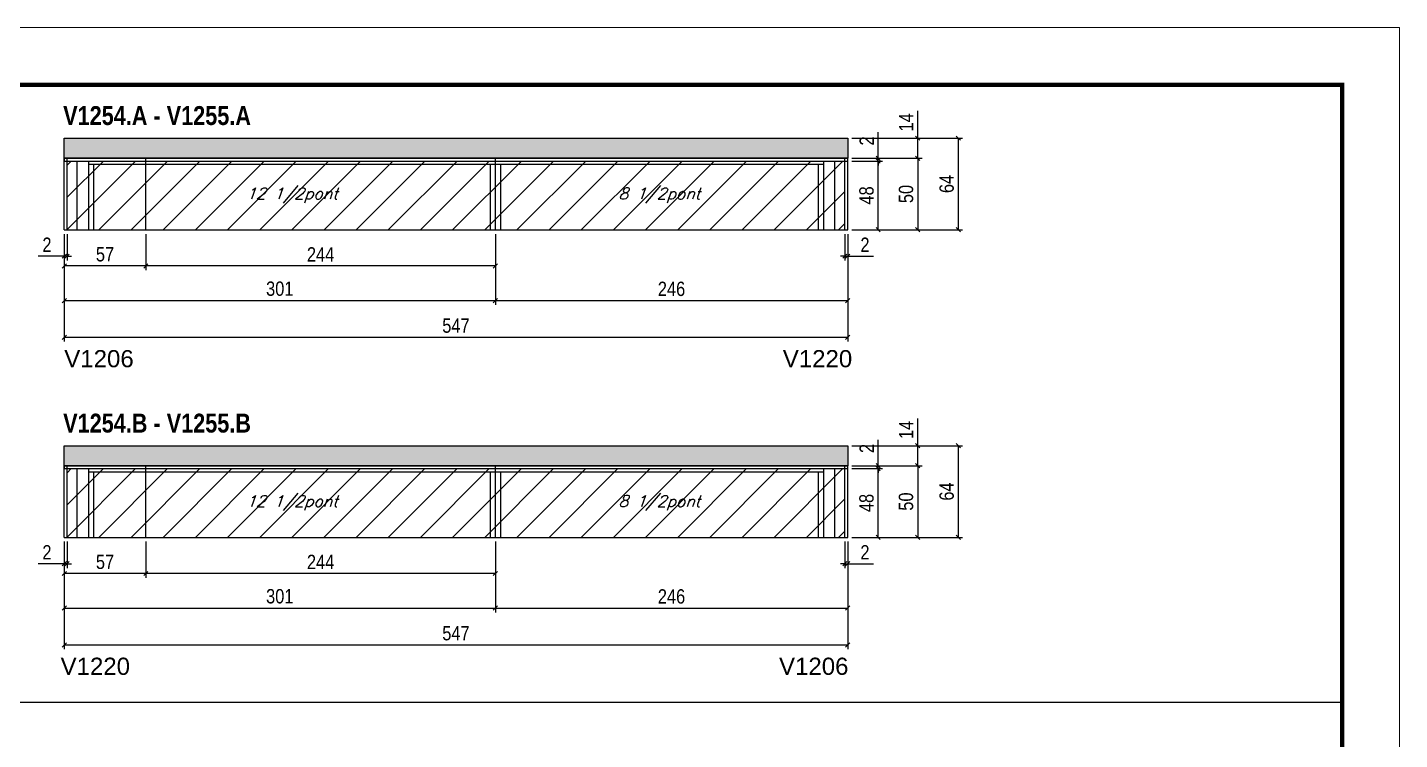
# Model space of a CAD drawing. Extents: x 3309 to 9563, y -2522 to 14608.
# Drawn here: x 8605 to 9563, y 4922 to 5419 of the extents above; entities that cross this region are included whole.
import ezdxf

# ---------------------------------------------------------------- set-up
doc = ezdxf.new("R2010")
doc.units = 0
doc.linetypes.add('DASHED', pattern=[0.75, 0.5, -0.25])
for name, color, linetype in [('5', 5, 'Continuous'), ('COTA', 241, 'Continuous'), ('NOMENCLATURA', 7, 'Continuous'), ('Painéis', 200, 'Continuous'), ('SARR_2.2x7', 40, 'Continuous'), ('SARR_3.5x7', 81, 'Continuous'), ('texto', 7, 'Continuous')]:
    doc.layers.add(name, color=color, linetype=linetype)
for name, color, linetype, lineweight in [('Folhas', 255, 'Continuous', 9), ('Hachura', 251, 'Continuous', 9), ('SARRAFO DE PRESSAO', 251, 'DASHED', 9)]:
    doc.layers.add(name, color=color, linetype=linetype, lineweight=lineweight)
doc.styles.add('COTA TECNICA', font='techl___.ttf', dxfattribs={"height": 10})
doc.styles.add('Romans', font='romans.shx')
doc.styles.get("Standard").update_dxf_attribs({"font": 'arial.ttf'})
doc.styles.add('TECNICA', font='techb___.ttf', dxfattribs={"height": 10})
doc.dimstyles.new('PAINEL', dxfattribs={"dimtxt": 10, "dimasz": 3, "dimexe": 3, "dimexo": 3, "dimgap": 3, "dimtad": 1, "dimdec": 1, "dimzin": 12, "dimdsep": 46, "dimtxsty": 'COTA TECNICA', "dimblk1": 'OBLIQUE', "dimblk2": 'OBLIQUE', "dimsah": 1, "dimcen": 0.9, "dimclrd": 4, "dimclre": 4, "dimclrt": 240, "dimadec": 1, "dimazin": 3, "dimtfac": 1, "dimtdec": 1, "dimtmove": 0, "dimatfit": 3, "dimfxl": 1, "dimtolj": 1, "dimtzin": 12, "dimarcsym": 0})

# ---------------------------------------------------------------- blocks, each defined once
blk = doc.blocks.new('9999999999')
at = {"layer": 'Folhas'}
blk.add_lwpolyline([(98138.98, 34190.21), (99623.98, 34190.21), (99623.98, 35240.21), (98138.98, 35240.21)], close=True, dxfattribs=at)
at = {"layer": 'Folhas', "color": 30, "const_width": 3}
blk.add_lwpolyline([(98213.98, 34230.21), (99583.98, 34230.21), (99583.98, 35200.21), (98213.98, 35200.21)], close=True, dxfattribs=at)
blk = doc.blocks.new('_Oblique')
at = {"color": 0, "linetype": 'ByBlock', "lineweight": -2}
blk.add_line((-0.5, -0.5), (0.5, 0.5), dxfattribs=at)
blk = doc.blocks.new('*D2827')
at = {"layer": 'COTA', "color": 4, "linetype": 'ByBlock', "lineweight": -2, "transparency": 16777216}
for p, q in [((8931.58, 5274.91), (8931.58, 5225.49)), ((9177.58, 5274.91), (9177.58, 5225.49)), ((8931.58, 5228.49), (9177.58, 5228.49))]:
    blk.add_line(p, q, dxfattribs=at)
at = {"layer": 'Defpoints', "color": 0, "linetype": 'ByBlock', "transparency": 16777216}
for p in [(8931.58, 5277.91), (9177.58, 5277.91), (9177.58, 5228.49)]:
    blk.add_point(p, dxfattribs=at)
at = {"layer": 'COTA', "color": 4, "linetype": 'ByBlock', "lineweight": -2, "transparency": 16777216, "xscale": 3, "yscale": 3, "zscale": 3, "rotation": 180}
blk.add_blockref('_Oblique', (8931.58, 5228.49), dxfattribs=at)
at = {"layer": 'COTA', "color": 4, "linetype": 'ByBlock', "lineweight": -2, "transparency": 16777216, "xscale": 3, "yscale": 3, "zscale": 3}
blk.add_blockref('_Oblique', (9177.58, 5228.49), dxfattribs=at)
at = {"layer": 'COTA', "color": 240, "linetype": 'ByBlock', "transparency": 16777216, "insert": (9054.58, 5236.59), "char_height": 10, "attachment_point": 5, "style": 'COTA TECNICA'}
blk.add_mtext('\\A1;246', dxfattribs=at)
blk = doc.blocks.new('*D2828')
at = {"layer": 'COTA', "color": 4, "linetype": 'ByBlock', "lineweight": -2, "transparency": 16777216}
for p, q in [((8630.58, 5274.91), (8630.58, 5199.81)), ((9177.58, 5274.91), (9177.58, 5199.81)), ((8630.58, 5202.81), (9177.58, 5202.81))]:
    blk.add_line(p, q, dxfattribs=at)
at = {"layer": 'Defpoints', "color": 0, "linetype": 'ByBlock', "transparency": 16777216}
for p in [(8630.58, 5277.91), (9177.58, 5277.91), (9177.58, 5202.81)]:
    blk.add_point(p, dxfattribs=at)
at = {"layer": 'COTA', "color": 4, "linetype": 'ByBlock', "lineweight": -2, "transparency": 16777216, "xscale": 3, "yscale": 3, "zscale": 3, "rotation": 180}
blk.add_blockref('_Oblique', (8630.58, 5202.81), dxfattribs=at)
at = {"layer": 'COTA', "color": 4, "linetype": 'ByBlock', "lineweight": -2, "transparency": 16777216, "xscale": 3, "yscale": 3, "zscale": 3}
blk.add_blockref('_Oblique', (9177.58, 5202.81), dxfattribs=at)
at = {"layer": 'COTA', "color": 240, "linetype": 'ByBlock', "transparency": 16777216, "insert": (8904.08, 5210.92), "char_height": 10, "attachment_point": 5, "style": 'COTA TECNICA'}
blk.add_mtext('\\A1;547', dxfattribs=at)
blk = doc.blocks.new('*D2811')
at = {"layer": 'COTA', "color": 4, "lineweight": -2, "transparency": 16777216}
for p, q in [((8687.58, 5274.91), (8687.58, 5249.66)), ((8931.58, 5274.91), (8931.58, 5249.66)), ((8931.58, 5252.66), (8687.58, 5252.66))]:
    blk.add_line(p, q, dxfattribs=at)
at = {"layer": 'Defpoints', "color": 0, "transparency": 16777216}
for p in [(8687.58, 5277.91, 0), (8931.58, 5277.91, 0), (8687.58, 5252.66)]:
    blk.add_point(p, dxfattribs=at)
at = {"layer": 'COTA', "color": 4, "lineweight": -2, "transparency": 16777216, "xscale": 3, "yscale": 3, "zscale": 3, "rotation": 180}
blk.add_blockref('_Oblique', (8687.58, 5252.66), dxfattribs=at)
at = {"layer": 'COTA', "color": 4, "lineweight": -2, "transparency": 16777216, "xscale": 3, "yscale": 3, "zscale": 3}
blk.add_blockref('_Oblique', (8931.58, 5252.66), dxfattribs=at)
at = {"layer": 'COTA', "color": 240, "transparency": 16777216, "insert": (8809.58, 5260.73), "char_height": 10, "attachment_point": 5, "style": 'COTA TECNICA'}
blk.add_mtext('\\A1;244', dxfattribs=at)
blk = doc.blocks.new('*D2829')
at = {"layer": 'COTA', "color": 4, "lineweight": -2, "transparency": 16777216}
for p, q in [((8630.58, 5274.91), (8630.58, 5249.66)), ((8687.58, 5274.91), (8687.58, 5249.66)), ((8687.58, 5252.66), (8630.58, 5252.66))]:
    blk.add_line(p, q, dxfattribs=at)
at = {"layer": 'Defpoints', "color": 0, "transparency": 16777216}
for p in [(8630.58, 5277.91, 0), (8687.58, 5277.91, 0), (8630.58, 5252.66)]:
    blk.add_point(p, dxfattribs=at)
at = {"layer": 'COTA', "color": 4, "lineweight": -2, "transparency": 16777216, "xscale": 3, "yscale": 3, "zscale": 3, "rotation": 180}
blk.add_blockref('_Oblique', (8630.58, 5252.66), dxfattribs=at)
at = {"layer": 'COTA', "color": 4, "lineweight": -2, "transparency": 16777216, "xscale": 3, "yscale": 3, "zscale": 3}
blk.add_blockref('_Oblique', (8687.58, 5252.66), dxfattribs=at)
at = {"layer": 'COTA', "color": 240, "transparency": 16777216, "insert": (8659.08, 5260.77), "char_height": 10, "attachment_point": 5, "style": 'COTA TECNICA'}
blk.add_mtext('\\A1;57', dxfattribs=at)
blk = doc.blocks.new('*D2830')
at = {"layer": 'COTA', "color": 4, "lineweight": -2, "transparency": 16777216}
for p, q in [((8630.58, 5274.91), (8630.58, 5225.49)), ((8931.58, 5274.91), (8931.58, 5225.49)), ((8630.58, 5228.49), (8931.58, 5228.49))]:
    blk.add_line(p, q, dxfattribs=at)
at = {"layer": 'Defpoints', "color": 0, "transparency": 16777216}
for p in [(8630.58, 5277.91), (8931.58, 5277.91), (8931.58, 5228.49)]:
    blk.add_point(p, dxfattribs=at)
at = {"layer": 'COTA', "color": 4, "lineweight": -2, "transparency": 16777216, "xscale": 3, "yscale": 3, "zscale": 3, "rotation": 180}
blk.add_blockref('_Oblique', (8630.58, 5228.49), dxfattribs=at)
at = {"layer": 'COTA', "color": 4, "lineweight": -2, "transparency": 16777216, "xscale": 3, "yscale": 3, "zscale": 3}
blk.add_blockref('_Oblique', (8931.58, 5228.49), dxfattribs=at)
at = {"layer": 'COTA', "color": 240, "transparency": 16777216, "insert": (8781.08, 5236.71), "char_height": 10, "attachment_point": 5, "style": 'COTA TECNICA'}
blk.add_mtext('\\A1;301', dxfattribs=at)
blk = doc.blocks.new('*D2812')
at = {"layer": 'COTA', "color": 4, "lineweight": -2, "transparency": 16777216}
for p, q in [((9180.58, 5327.91), (9229.46, 5327.91)), ((9226.46, 5327.91), (9226.46, 5277.91)), ((9180.58, 5277.91), (9229.46, 5277.91))]:
    blk.add_line(p, q, dxfattribs=at)
at = {"layer": 'Defpoints', "color": 0, "transparency": 16777216}
for p in [(9177.58, 5327.91, 0), (9177.58, 5277.91, 0), (9226.46, 5277.91)]:
    blk.add_point(p, dxfattribs=at)
at = {"layer": 'COTA', "color": 4, "lineweight": -2, "transparency": 16777216, "xscale": 3, "yscale": 3, "zscale": 3}
for p, rotation in [((9226.46, 5327.91), 90), ((9226.46, 5277.91), 270)]:
    blk.add_blockref('_Oblique', p, dxfattribs=dict(at, rotation=rotation))
at = {"layer": 'COTA', "color": 240, "transparency": 16777216, "insert": (9218.35, 5302.91), "char_height": 10, "attachment_point": 5, "rotation": 90, "style": 'COTA TECNICA'}
blk.add_mtext('\\A1;50', dxfattribs=at)
blk = doc.blocks.new('*D2813')
at = {"layer": 'COTA', "color": 4, "lineweight": -2, "transparency": 16777216}
for p, q in [((9226.46, 5341.91), (9226.46, 5361.03)), ((9180.58, 5341.91), (9229.46, 5341.91)), ((9226.46, 5327.91), (9226.46, 5341.91)), ((9180.58, 5327.91), (9229.46, 5327.91))]:
    blk.add_line(p, q, dxfattribs=at)
at = {"layer": 'Defpoints', "color": 0, "transparency": 16777216}
for p in [(9177.58, 5341.91, 0), (9226.46, 5341.91), (9177.58, 5327.91, 0)]:
    blk.add_point(p, dxfattribs=at)
at = {"layer": 'COTA', "color": 4, "lineweight": -2, "transparency": 16777216, "xscale": 3, "yscale": 3, "zscale": 3}
for p, rotation in [((9226.46, 5341.91), 90), ((9226.46, 5327.91), 270)]:
    blk.add_blockref('_Oblique', p, dxfattribs=dict(at, rotation=rotation))
at = {"layer": 'COTA', "color": 240, "transparency": 16777216, "insert": (9218.39, 5352.97), "char_height": 10, "attachment_point": 5, "rotation": 90, "style": 'COTA TECNICA'}
blk.add_mtext('\\A1;14', dxfattribs=at)
blk = doc.blocks.new('*D2814')
at = {"layer": 'COTA', "color": 4, "lineweight": -2, "transparency": 16777216}
for p, q in [((9180.58, 5341.91), (9257.82, 5341.91)), ((9254.82, 5341.91), (9254.82, 5277.91)), ((9180.58, 5277.91), (9257.82, 5277.91))]:
    blk.add_line(p, q, dxfattribs=at)
at = {"layer": 'Defpoints', "color": 0, "transparency": 16777216}
for p in [(9177.58, 5341.91, 0), (9177.58, 5277.91, 0), (9254.82, 5277.91)]:
    blk.add_point(p, dxfattribs=at)
at = {"layer": 'COTA', "color": 4, "lineweight": -2, "transparency": 16777216, "xscale": 3, "yscale": 3, "zscale": 3}
for p, rotation in [((9254.82, 5341.91), 90), ((9254.82, 5277.91), 270)]:
    blk.add_blockref('_Oblique', p, dxfattribs=dict(at, rotation=rotation))
at = {"layer": 'COTA', "color": 240, "transparency": 16777216, "insert": (9246.72, 5309.91), "char_height": 10, "attachment_point": 5, "rotation": 90, "style": 'COTA TECNICA'}
blk.add_mtext('\\A1;64', dxfattribs=at)
blk = doc.blocks.new('*D2831')
at = {"layer": 'COTA', "color": 4, "lineweight": -2, "transparency": 16777216}
for p, q in [((9175.58, 5274.91), (9175.58, 5256.48)), ((9177.58, 5274.91), (9177.58, 5256.48)), ((9175.58, 5259.48), (9172.58, 5259.48)), ((9175.58, 5259.48), (9177.58, 5259.48)), ((9177.58, 5259.48), (9195.69, 5259.48))]:
    blk.add_line(p, q, dxfattribs=at)
at = {"layer": 'Defpoints', "color": 0, "transparency": 16777216}
for p in [(9175.58, 5277.91), (9177.58, 5277.91), (9177.58, 5259.48)]:
    blk.add_point(p, dxfattribs=at)
at = {"layer": 'COTA', "color": 4, "lineweight": -2, "transparency": 16777216, "xscale": 3, "yscale": 3, "zscale": 3}
blk.add_blockref('_Oblique', (9175.58, 5259.48), dxfattribs=at)
at = {"layer": 'COTA', "color": 4, "lineweight": -2, "transparency": 16777216, "xscale": 3, "yscale": 3, "zscale": 3, "rotation": 180}
blk.add_blockref('_Oblique', (9177.58, 5259.48), dxfattribs=at)
at = {"layer": 'COTA', "color": 240, "transparency": 16777216, "insert": (9189.64, 5267.48), "char_height": 10, "attachment_point": 5, "style": 'COTA TECNICA'}
blk.add_mtext('\\A1;2', dxfattribs=at)
blk = doc.blocks.new('*D2832')
at = {"layer": 'COTA', "color": 4, "lineweight": -2, "transparency": 16777216}
for p, q in [((9180.58, 5325.91), (9201.85, 5325.91)), ((9198.85, 5277.91), (9198.85, 5325.91)), ((9180.58, 5277.91), (9201.85, 5277.91))]:
    blk.add_line(p, q, dxfattribs=at)
at = {"layer": 'Defpoints', "color": 0, "transparency": 16777216}
for p in [(9177.58, 5325.91), (9198.85, 5325.91), (9177.58, 5277.91)]:
    blk.add_point(p, dxfattribs=at)
at = {"layer": 'COTA', "color": 4, "lineweight": -2, "transparency": 16777216, "xscale": 3, "yscale": 3, "zscale": 3}
for p, rotation in [((9198.85, 5325.91), 90), ((9198.85, 5277.91), 270)]:
    blk.add_blockref('_Oblique', p, dxfattribs=dict(at, rotation=rotation))
at = {"layer": 'COTA', "color": 240, "transparency": 16777216, "insert": (9190.75, 5301.91), "char_height": 10, "attachment_point": 5, "rotation": 90, "style": 'COTA TECNICA'}
blk.add_mtext('\\A1;48', dxfattribs=at)
blk = doc.blocks.new('*D2833')
at = {"layer": 'COTA', "color": 4, "lineweight": -2, "transparency": 16777216}
for p, q in [((9198.85, 5327.91), (9198.85, 5346.02)), ((9180.58, 5327.91), (9201.85, 5327.91)), ((9198.85, 5325.91), (9198.85, 5327.91)), ((9180.58, 5325.91), (9201.85, 5325.91)), ((9198.85, 5325.91), (9198.85, 5322.91))]:
    blk.add_line(p, q, dxfattribs=at)
at = {"layer": 'Defpoints', "color": 0, "transparency": 16777216}
for p in [(9177.58, 5327.91), (9198.85, 5327.91), (9177.58, 5325.91)]:
    blk.add_point(p, dxfattribs=at)
at = {"layer": 'COTA', "color": 4, "lineweight": -2, "transparency": 16777216, "xscale": 3, "yscale": 3, "zscale": 3}
for p, rotation in [((9198.85, 5327.91), 270), ((9198.85, 5325.91), 90)]:
    blk.add_blockref('_Oblique', p, dxfattribs=dict(at, rotation=rotation))
at = {"layer": 'COTA', "color": 240, "transparency": 16777216, "insert": (9190.85, 5339.97), "char_height": 10, "attachment_point": 5, "rotation": 90, "style": 'COTA TECNICA'}
blk.add_mtext('\\A1;2', dxfattribs=at)
blk = doc.blocks.new('*D2815')
at = {"layer": 'COTA', "color": 4, "lineweight": -2, "transparency": 16777216}
for p, q in [((8630.58, 5274.91), (8630.58, 5256.48)), ((8632.58, 5274.91), (8632.58, 5256.48)), ((8630.58, 5259.48), (8612.47, 5259.48)), ((8632.58, 5259.48), (8630.58, 5259.48)), ((8632.58, 5259.48), (8635.58, 5259.48))]:
    blk.add_line(p, q, dxfattribs=at)
at = {"layer": 'Defpoints', "color": 0, "transparency": 16777216}
for p in [(8630.58, 5277.91), (8632.58, 5277.91), (8630.58, 5259.48)]:
    blk.add_point(p, dxfattribs=at)
at = {"layer": 'COTA', "color": 4, "lineweight": -2, "transparency": 16777216, "xscale": 3, "yscale": 3, "zscale": 3}
blk.add_blockref('_Oblique', (8630.58, 5259.48), dxfattribs=at)
at = {"layer": 'COTA', "color": 4, "lineweight": -2, "transparency": 16777216, "xscale": 3, "yscale": 3, "zscale": 3, "rotation": 180}
blk.add_blockref('_Oblique', (8632.58, 5259.48), dxfattribs=at)
at = {"layer": 'COTA', "color": 240, "transparency": 16777216, "insert": (8618.53, 5267.48), "char_height": 10, "attachment_point": 5, "style": 'COTA TECNICA'}
blk.add_mtext('\\A1;2', dxfattribs=at)
blk = doc.blocks.new('*D2816')
at = {"layer": 'COTA', "color": 4, "linetype": 'ByBlock', "lineweight": -2, "transparency": 16777216}
for p, q in [((8931.58, 5060.07), (8931.58, 5010.65)), ((9177.58, 5060.07), (9177.58, 5010.65)), ((8931.58, 5013.65), (9177.58, 5013.65))]:
    blk.add_line(p, q, dxfattribs=at)
at = {"layer": 'Defpoints', "color": 0, "linetype": 'ByBlock', "transparency": 16777216}
for p in [(8931.58, 5063.07), (9177.58, 5063.07), (9177.58, 5013.65)]:
    blk.add_point(p, dxfattribs=at)
at = {"layer": 'COTA', "color": 4, "linetype": 'ByBlock', "lineweight": -2, "transparency": 16777216, "xscale": 3, "yscale": 3, "zscale": 3, "rotation": 180}
blk.add_blockref('_Oblique', (8931.58, 5013.65), dxfattribs=at)
at = {"layer": 'COTA', "color": 4, "linetype": 'ByBlock', "lineweight": -2, "transparency": 16777216, "xscale": 3, "yscale": 3, "zscale": 3}
blk.add_blockref('_Oblique', (9177.58, 5013.65), dxfattribs=at)
at = {"layer": 'COTA', "color": 240, "linetype": 'ByBlock', "transparency": 16777216, "insert": (9054.58, 5021.75), "char_height": 10, "attachment_point": 5, "style": 'COTA TECNICA'}
blk.add_mtext('\\A1;246', dxfattribs=at)
blk = doc.blocks.new('*D2834')
at = {"layer": 'COTA', "color": 4, "linetype": 'ByBlock', "lineweight": -2, "transparency": 16777216}
for p, q in [((8630.58, 5060.07), (8630.58, 4984.97)), ((9177.58, 5060.07), (9177.58, 4984.97)), ((8630.58, 4987.97), (9177.58, 4987.97))]:
    blk.add_line(p, q, dxfattribs=at)
at = {"layer": 'Defpoints', "color": 0, "linetype": 'ByBlock', "transparency": 16777216}
for p in [(8630.58, 5063.07), (9177.58, 5063.07), (9177.58, 4987.97)]:
    blk.add_point(p, dxfattribs=at)
at = {"layer": 'COTA', "color": 4, "linetype": 'ByBlock', "lineweight": -2, "transparency": 16777216, "xscale": 3, "yscale": 3, "zscale": 3, "rotation": 180}
blk.add_blockref('_Oblique', (8630.58, 4987.97), dxfattribs=at)
at = {"layer": 'COTA', "color": 4, "linetype": 'ByBlock', "lineweight": -2, "transparency": 16777216, "xscale": 3, "yscale": 3, "zscale": 3}
blk.add_blockref('_Oblique', (9177.58, 4987.97), dxfattribs=at)
at = {"layer": 'COTA', "color": 240, "linetype": 'ByBlock', "transparency": 16777216, "insert": (8904.08, 4996.08), "char_height": 10, "attachment_point": 5, "style": 'COTA TECNICA'}
blk.add_mtext('\\A1;547', dxfattribs=at)
blk = doc.blocks.new('*D2817')
at = {"layer": 'COTA', "color": 4, "lineweight": -2, "transparency": 16777216}
for p, q in [((8687.58, 5060.07), (8687.58, 5034.82)), ((8931.58, 5060.07), (8931.58, 5034.82)), ((8931.58, 5037.82), (8687.58, 5037.82))]:
    blk.add_line(p, q, dxfattribs=at)
at = {"layer": 'Defpoints', "color": 0, "transparency": 16777216}
for p in [(8687.58, 5063.07, 0), (8931.58, 5063.07, 0), (8687.58, 5037.82)]:
    blk.add_point(p, dxfattribs=at)
at = {"layer": 'COTA', "color": 4, "lineweight": -2, "transparency": 16777216, "xscale": 3, "yscale": 3, "zscale": 3, "rotation": 180}
blk.add_blockref('_Oblique', (8687.58, 5037.82), dxfattribs=at)
at = {"layer": 'COTA', "color": 4, "lineweight": -2, "transparency": 16777216, "xscale": 3, "yscale": 3, "zscale": 3}
blk.add_blockref('_Oblique', (8931.58, 5037.82), dxfattribs=at)
at = {"layer": 'COTA', "color": 240, "transparency": 16777216, "insert": (8809.58, 5045.89), "char_height": 10, "attachment_point": 5, "style": 'COTA TECNICA'}
blk.add_mtext('\\A1;244', dxfattribs=at)
blk = doc.blocks.new('*D2835')
at = {"layer": 'COTA', "color": 4, "lineweight": -2, "transparency": 16777216}
for p, q in [((8630.58, 5060.07), (8630.58, 5034.82)), ((8687.58, 5060.07), (8687.58, 5034.82)), ((8687.58, 5037.82), (8630.58, 5037.82))]:
    blk.add_line(p, q, dxfattribs=at)
at = {"layer": 'Defpoints', "color": 0, "transparency": 16777216}
for p in [(8630.58, 5063.07, 0), (8687.58, 5063.07, 0), (8630.58, 5037.82)]:
    blk.add_point(p, dxfattribs=at)
at = {"layer": 'COTA', "color": 4, "lineweight": -2, "transparency": 16777216, "xscale": 3, "yscale": 3, "zscale": 3, "rotation": 180}
blk.add_blockref('_Oblique', (8630.58, 5037.82), dxfattribs=at)
at = {"layer": 'COTA', "color": 4, "lineweight": -2, "transparency": 16777216, "xscale": 3, "yscale": 3, "zscale": 3}
blk.add_blockref('_Oblique', (8687.58, 5037.82), dxfattribs=at)
at = {"layer": 'COTA', "color": 240, "transparency": 16777216, "insert": (8659.08, 5045.93), "char_height": 10, "attachment_point": 5, "style": 'COTA TECNICA'}
blk.add_mtext('\\A1;57', dxfattribs=at)
blk = doc.blocks.new('*D2836')
at = {"layer": 'COTA', "color": 4, "lineweight": -2, "transparency": 16777216}
for p, q in [((8630.58, 5060.07), (8630.58, 5010.65)), ((8931.58, 5060.07), (8931.58, 5010.65)), ((8630.58, 5013.65), (8931.58, 5013.65))]:
    blk.add_line(p, q, dxfattribs=at)
at = {"layer": 'Defpoints', "color": 0, "transparency": 16777216}
for p in [(8630.58, 5063.07), (8931.58, 5063.07), (8931.58, 5013.65)]:
    blk.add_point(p, dxfattribs=at)
at = {"layer": 'COTA', "color": 4, "lineweight": -2, "transparency": 16777216, "xscale": 3, "yscale": 3, "zscale": 3, "rotation": 180}
blk.add_blockref('_Oblique', (8630.58, 5013.65), dxfattribs=at)
at = {"layer": 'COTA', "color": 4, "lineweight": -2, "transparency": 16777216, "xscale": 3, "yscale": 3, "zscale": 3}
blk.add_blockref('_Oblique', (8931.58, 5013.65), dxfattribs=at)
at = {"layer": 'COTA', "color": 240, "transparency": 16777216, "insert": (8781.08, 5021.87), "char_height": 10, "attachment_point": 5, "style": 'COTA TECNICA'}
blk.add_mtext('\\A1;301', dxfattribs=at)
blk = doc.blocks.new('*D2818')
at = {"layer": 'COTA', "color": 4, "lineweight": -2, "transparency": 16777216}
for p, q in [((9180.58, 5113.07), (9229.46, 5113.07)), ((9226.46, 5113.07), (9226.46, 5063.07)), ((9180.58, 5063.07), (9229.46, 5063.07))]:
    blk.add_line(p, q, dxfattribs=at)
at = {"layer": 'Defpoints', "color": 0, "transparency": 16777216}
for p in [(9177.58, 5113.07, 0), (9177.58, 5063.07, 0), (9226.46, 5063.07)]:
    blk.add_point(p, dxfattribs=at)
at = {"layer": 'COTA', "color": 4, "lineweight": -2, "transparency": 16777216, "xscale": 3, "yscale": 3, "zscale": 3}
for p, rotation in [((9226.46, 5113.07), 90), ((9226.46, 5063.07), 270)]:
    blk.add_blockref('_Oblique', p, dxfattribs=dict(at, rotation=rotation))
at = {"layer": 'COTA', "color": 240, "transparency": 16777216, "insert": (9218.35, 5088.07), "char_height": 10, "attachment_point": 5, "rotation": 90, "style": 'COTA TECNICA'}
blk.add_mtext('\\A1;50', dxfattribs=at)
blk = doc.blocks.new('*D2819')
at = {"layer": 'COTA', "color": 4, "lineweight": -2, "transparency": 16777216}
for p, q in [((9226.46, 5127.07), (9226.46, 5146.19)), ((9180.58, 5127.07), (9229.46, 5127.07)), ((9226.46, 5113.07), (9226.46, 5127.07)), ((9180.58, 5113.07), (9229.46, 5113.07))]:
    blk.add_line(p, q, dxfattribs=at)
at = {"layer": 'Defpoints', "color": 0, "transparency": 16777216}
for p in [(9177.58, 5127.07, 0), (9226.46, 5127.07), (9177.58, 5113.07, 0)]:
    blk.add_point(p, dxfattribs=at)
at = {"layer": 'COTA', "color": 4, "lineweight": -2, "transparency": 16777216, "xscale": 3, "yscale": 3, "zscale": 3}
for p, rotation in [((9226.46, 5127.07), 90), ((9226.46, 5113.07), 270)]:
    blk.add_blockref('_Oblique', p, dxfattribs=dict(at, rotation=rotation))
at = {"layer": 'COTA', "color": 240, "transparency": 16777216, "insert": (9218.39, 5138.13), "char_height": 10, "attachment_point": 5, "rotation": 90, "style": 'COTA TECNICA'}
blk.add_mtext('\\A1;14', dxfattribs=at)
blk = doc.blocks.new('*D2820')
at = {"layer": 'COTA', "color": 4, "lineweight": -2, "transparency": 16777216}
for p, q in [((9180.58, 5127.07), (9257.82, 5127.07)), ((9254.82, 5127.07), (9254.82, 5063.07)), ((9180.58, 5063.07), (9257.82, 5063.07))]:
    blk.add_line(p, q, dxfattribs=at)
at = {"layer": 'Defpoints', "color": 0, "transparency": 16777216}
for p in [(9177.58, 5127.07, 0), (9177.58, 5063.07, 0), (9254.82, 5063.07)]:
    blk.add_point(p, dxfattribs=at)
at = {"layer": 'COTA', "color": 4, "lineweight": -2, "transparency": 16777216, "xscale": 3, "yscale": 3, "zscale": 3}
for p, rotation in [((9254.82, 5127.07), 90), ((9254.82, 5063.07), 270)]:
    blk.add_blockref('_Oblique', p, dxfattribs=dict(at, rotation=rotation))
at = {"layer": 'COTA', "color": 240, "transparency": 16777216, "insert": (9246.72, 5095.07), "char_height": 10, "attachment_point": 5, "rotation": 90, "style": 'COTA TECNICA'}
blk.add_mtext('\\A1;64', dxfattribs=at)
blk = doc.blocks.new('*D2837')
at = {"layer": 'COTA', "color": 4, "lineweight": -2, "transparency": 16777216}
for p, q in [((9175.58, 5060.07), (9175.58, 5041.64)), ((9177.58, 5060.07), (9177.58, 5041.64)), ((9175.58, 5044.64), (9172.58, 5044.64)), ((9175.58, 5044.64), (9177.58, 5044.64)), ((9177.58, 5044.64), (9195.69, 5044.64))]:
    blk.add_line(p, q, dxfattribs=at)
at = {"layer": 'Defpoints', "color": 0, "transparency": 16777216}
for p in [(9175.58, 5063.07), (9177.58, 5063.07), (9177.58, 5044.64)]:
    blk.add_point(p, dxfattribs=at)
at = {"layer": 'COTA', "color": 4, "lineweight": -2, "transparency": 16777216, "xscale": 3, "yscale": 3, "zscale": 3}
blk.add_blockref('_Oblique', (9175.58, 5044.64), dxfattribs=at)
at = {"layer": 'COTA', "color": 4, "lineweight": -2, "transparency": 16777216, "xscale": 3, "yscale": 3, "zscale": 3, "rotation": 180}
blk.add_blockref('_Oblique', (9177.58, 5044.64), dxfattribs=at)
at = {"layer": 'COTA', "color": 240, "transparency": 16777216, "insert": (9189.64, 5052.64), "char_height": 10, "attachment_point": 5, "style": 'COTA TECNICA'}
blk.add_mtext('\\A1;2', dxfattribs=at)
blk = doc.blocks.new('*D2838')
at = {"layer": 'COTA', "color": 4, "lineweight": -2, "transparency": 16777216}
for p, q in [((9180.58, 5111.07), (9201.85, 5111.07)), ((9198.85, 5063.07), (9198.85, 5111.07)), ((9180.58, 5063.07), (9201.85, 5063.07))]:
    blk.add_line(p, q, dxfattribs=at)
at = {"layer": 'Defpoints', "color": 0, "transparency": 16777216}
for p in [(9177.58, 5111.07), (9198.85, 5111.07), (9177.58, 5063.07)]:
    blk.add_point(p, dxfattribs=at)
at = {"layer": 'COTA', "color": 4, "lineweight": -2, "transparency": 16777216, "xscale": 3, "yscale": 3, "zscale": 3}
for p, rotation in [((9198.85, 5111.07), 90), ((9198.85, 5063.07), 270)]:
    blk.add_blockref('_Oblique', p, dxfattribs=dict(at, rotation=rotation))
at = {"layer": 'COTA', "color": 240, "transparency": 16777216, "insert": (9190.75, 5087.07), "char_height": 10, "attachment_point": 5, "rotation": 90, "style": 'COTA TECNICA'}
blk.add_mtext('\\A1;48', dxfattribs=at)
blk = doc.blocks.new('*D2839')
at = {"layer": 'COTA', "color": 4, "lineweight": -2, "transparency": 16777216}
for p, q in [((9198.85, 5113.07), (9198.85, 5131.18)), ((9180.58, 5113.07), (9201.85, 5113.07)), ((9180.58, 5111.07), (9201.85, 5111.07)), ((9198.85, 5111.07), (9198.85, 5113.07)), ((9198.85, 5111.07), (9198.85, 5108.07))]:
    blk.add_line(p, q, dxfattribs=at)
at = {"layer": 'Defpoints', "color": 0, "transparency": 16777216}
for p in [(9177.58, 5113.07), (9177.58, 5111.07), (9198.85, 5113.07)]:
    blk.add_point(p, dxfattribs=at)
at = {"layer": 'COTA', "color": 4, "lineweight": -2, "transparency": 16777216, "xscale": 3, "yscale": 3, "zscale": 3}
for p, rotation in [((9198.85, 5113.07), 270), ((9198.85, 5111.07), 90)]:
    blk.add_blockref('_Oblique', p, dxfattribs=dict(at, rotation=rotation))
at = {"layer": 'COTA', "color": 240, "transparency": 16777216, "insert": (9190.85, 5125.13), "char_height": 10, "attachment_point": 5, "rotation": 90, "style": 'COTA TECNICA'}
blk.add_mtext('\\A1;2', dxfattribs=at)
blk = doc.blocks.new('*D2821')
at = {"layer": 'COTA', "color": 4, "lineweight": -2, "transparency": 16777216}
for p, q in [((8630.58, 5060.07), (8630.58, 5041.64)), ((8632.58, 5060.07), (8632.58, 5041.64)), ((8630.58, 5044.64), (8612.47, 5044.64)), ((8632.58, 5044.64), (8630.58, 5044.64)), ((8632.58, 5044.64), (8635.58, 5044.64))]:
    blk.add_line(p, q, dxfattribs=at)
at = {"layer": 'Defpoints', "color": 0, "transparency": 16777216}
for p in [(8630.58, 5063.07), (8632.58, 5063.07), (8630.58, 5044.64)]:
    blk.add_point(p, dxfattribs=at)
at = {"layer": 'COTA', "color": 4, "lineweight": -2, "transparency": 16777216, "xscale": 3, "yscale": 3, "zscale": 3}
blk.add_blockref('_Oblique', (8630.58, 5044.64), dxfattribs=at)
at = {"layer": 'COTA', "color": 4, "lineweight": -2, "transparency": 16777216, "xscale": 3, "yscale": 3, "zscale": 3, "rotation": 180}
blk.add_blockref('_Oblique', (8632.58, 5044.64), dxfattribs=at)
at = {"layer": 'COTA', "color": 240, "transparency": 16777216, "insert": (8618.53, 5052.64), "char_height": 10, "attachment_point": 5, "style": 'COTA TECNICA'}
blk.add_mtext('\\A1;2', dxfattribs=at)

msp = doc.modelspace()

# ---------------------------------------------------------------- hatches: boundary and pattern name
at = {"layer": 'COTA'}
h = msp.add_hatch(dxfattribs=at)
h.set_pattern_fill('AR-CONC', color=256, scale=0.03)
h.set_pattern_definition([(50, (4923.252, 180.715), (5.46554, -0.4781726), [0.5715, -6.2865]), (355, (4923.252, 180.715), (-1.0573026, 5.7317054), [0.4572, -5.0292175]), (100.451445, (4923.7073, 180.675), (4.4082374, 5.2535326), [0.4857003, -5.3427073]), (46.1842, (4923.252, 182.239), (8.132371, -1.26127), [0.85725, -9.42975]), (96.63556, (4923.9295, 182.134), (7.122124, 7.422784), [0.728551, -8.014068]), (351.18415, (4923.252, 182.239), (7.122124, 7.422784), [0.685799, -7.543792]), (21, (4924.014, 181.858), (4.5484317, -3.067956), [0.5715, -6.2865]), (326, (4924.014, 181.858), (1.854061, 5.525639), [0.4572, -5.0292]), (71.451445, (4924.393, 181.602), (6.4024926, 2.457683), [0.4857003, -5.342698]), (37.5, (4923.2518, 180.7148), (0.0926581, 2.53665117), [0, -4.96824, 0, -5.1054, 0, -5.04825]), (7.5, (4923.2518, 180.7148), (2.0045899, 3.0054172), [0, -2.91084, 0, -4.85394, 0, -1.92405]), (327.5, (4921.5526, 180.7148), (4.06771786, -0.1718623), [0, -1.905, 0, -5.9436, 0, -7.8867]), (317.5, (4920.7906, 180.7148), (4.4438754, 0.7627947), [0, -2.4765, 0, -3.94716, 0, -5.6007])])
h.paths.add_polyline_path([(8630.58, 5341.91), (8630.58, 5327.91), (9177.58, 5327.91), (9177.58, 5341.91)])
h = msp.add_hatch(dxfattribs=at)
h.set_pattern_fill('AR-CONC', color=256, scale=0.03)
h.set_pattern_definition([(50, (4923.252, -34.1236), (5.46554, -0.4781726), [0.5715, -6.2865]), (355, (4923.252, -34.1236), (-1.0573026, 5.7317054), [0.4572, -5.0292175]), (100.451445, (4923.7073, -34.1635), (4.4082374, 5.2535326), [0.4857003, -5.3427073]), (46.1842, (4923.252, -32.5996), (8.132371, -1.26127), [0.85725, -9.42975]), (96.63556, (4923.9295, -32.705), (7.122124, 7.422784), [0.728551, -8.014068]), (351.18415, (4923.252, -32.6), (7.122124, 7.422784), [0.685799, -7.543792]), (21, (4924.014, -32.9806), (4.5484317, -3.067956), [0.5715, -6.2865]), (326, (4924.014, -32.9806), (1.854061, 5.525639), [0.4572, -5.0292]), (71.451445, (4924.393, -33.2363), (6.4024926, 2.457683), [0.4857003, -5.342698]), (37.5, (4923.2518, -34.1236), (0.0926581, 2.53665117), [0, -4.96824, 0, -5.1054, 0, -5.04825]), (7.5, (4923.2518, -34.1236), (2.0045899, 3.0054172), [0, -2.91084, 0, -4.85394, 0, -1.92405]), (327.5, (4921.5526, -34.1236), (4.06771786, -0.1718623), [0, -1.905, 0, -5.9436, 0, -7.8867]), (317.5, (4920.7906, -34.1236), (4.4438754, 0.7627947), [0, -2.4765, 0, -3.94716, 0, -5.6007])])
h.paths.add_polyline_path([(8630.58, 5127.07), (8630.58, 5113.07), (9177.58, 5113.07), (9177.58, 5127.07)])
at = {"layer": 'Hachura', "linetype": 'ByBlock'}
h = msp.add_hatch(dxfattribs=at)
h.set_pattern_fill('ANSI31', color=256, scale=5)
h.set_pattern_definition([(45, (1536.448, 0.503), (-11.22532, 11.22532), [])])
h.paths.add_polyline_path([(8687.58, 5325.91), (8632.58, 5325.91), (8632.58, 5277.91), (8687.58, 5277.91)])
h.paths.add_polyline_path([(8687.58, 5325.91), (8687.58, 5277.91), (8931.58, 5277.91), (8931.58, 5325.91)])
h.paths.add_polyline_path([(9175.58, 5277.91), (9175.58, 5325.91), (8931.58, 5325.91), (8931.58, 5277.91)])
h = msp.add_hatch(dxfattribs=at)
h.set_pattern_fill('ANSI31', color=256, scale=5)
h.set_pattern_definition([(45, (1536.448, -214.335), (-11.22532, 11.22532), [])])
h.paths.add_polyline_path([(8687.58, 5111.07), (8632.58, 5111.07), (8632.58, 5063.07), (8687.58, 5063.07)])
h.paths.add_polyline_path([(8687.58, 5111.07), (8687.58, 5063.07), (8931.58, 5063.07), (8931.58, 5111.07)])
h.paths.add_polyline_path([(9175.58, 5063.07), (9175.58, 5111.07), (8931.58, 5111.07), (8931.58, 5063.07)])

# ---------------------------------------------------------------- linework, layer by layer
at = {"layer": 'COTA'}
for p, q in [((8630.58, 5327.91), (8630.58, 5341.91)), ((8630.58, 5341.91), (9177.58, 5341.91)), ((9177.58, 5341.91), (9177.58, 5327.91)), ((8630.58, 5113.07), (8630.58, 5127.07)), ((8630.58, 5127.07), (9177.58, 5127.07)), ((9177.58, 5127.07), (9177.58, 5113.07)), ((8152.87, 4947.91), (9522.87, 4947.91))]:
    msp.add_line(p, q, dxfattribs=at)
at = {"layer": 'Painéis', "linetype": 'ByBlock'}
for p, q in [((8630.58, 5327.91), (9177.58, 5327.91)), ((8630.58, 5277.91), (8630.58, 5327.91)), ((8632.58, 5277.91), (8632.58, 5327.91)), ((8687.58, 5277.91), (8687.58, 5327.91)), ((8931.58, 5277.91), (8931.58, 5327.91)), ((9175.58, 5277.91), (9175.58, 5327.91)), ((9177.58, 5277.91), (9177.58, 5327.91)), ((8630.58, 5277.91), (9177.58, 5277.91)), ((8630.58, 5113.07), (9177.58, 5113.07)), ((8630.58, 5063.07), (8630.58, 5113.07)), ((8632.58, 5063.07), (8632.58, 5113.07)), ((8687.58, 5063.07), (8687.58, 5113.07)), ((8931.58, 5063.07), (8931.58, 5113.07)), ((9175.58, 5063.07), (9175.58, 5113.07)), ((9177.58, 5063.07), (9177.58, 5113.07)), ((8630.58, 5063.07), (9177.58, 5063.07))]:
    msp.add_line(p, q, dxfattribs=at)
at = {"layer": 'Painéis', "linetype": 'ByBlock', "elevation": 0}
for points in [[(8630.58, 5325.91), (9177.58, 5325.91), (9177.58, 5327.91), (8630.58, 5327.91)], [(8630.58, 5111.07), (9177.58, 5111.07), (9177.58, 5113.07), (8630.58, 5113.07)]]:
    msp.add_lwpolyline(points, close=True, dxfattribs=at)
at = {"layer": 'SARR_2.2x7', "linetype": 'Continuous'}
for p, q in [((8639.58, 5277.91), (8639.58, 5325.91)), ((8647.58, 5323.71), (8931.58, 5323.71)), ((8931.58, 5323.71), (9160.58, 5323.71)), ((9168.58, 5277.91), (9168.58, 5325.91)), ((8639.58, 5063.07), (8639.58, 5111.07)), ((8647.58, 5108.87), (8931.58, 5108.87)), ((8931.58, 5108.87), (9160.58, 5108.87)), ((9168.58, 5063.07), (9168.58, 5111.07))]:
    msp.add_line(p, q, dxfattribs=at)
at = {"layer": 'SARR_3.5x7'}
for p, q in [((8647.58, 5325.91), (8647.58, 5277.91)), ((8651.08, 5323.71), (8651.08, 5277.91)), ((8928.08, 5323.71), (8928.08, 5277.91)), ((8935.08, 5323.71), (8935.08, 5277.91)), ((9157.08, 5323.71), (9157.08, 5277.91)), ((9160.58, 5325.91), (9160.58, 5277.91)), ((8647.58, 5111.07), (8647.58, 5063.07)), ((8651.08, 5108.87), (8651.08, 5063.07)), ((8928.08, 5108.87), (8928.08, 5063.07)), ((8935.08, 5108.87), (8935.08, 5063.07)), ((9157.08, 5108.87), (9157.08, 5063.07)), ((9160.58, 5111.07), (9160.58, 5063.07))]:
    msp.add_line(p, q, dxfattribs=at)

# ---------------------------------------------------------------- block references
at = {"layer": 'SARRAFO DE PRESSAO', "color": 6, "linetype": 'ByBlock'}
msp.add_blockref('9999999999', (-90061.11, -29820.95), dxfattribs=at)

# ---------------------------------------------------------------- texts
at = {"layer": '5', "linetype": 'Continuous'}
for s, rotation, p in [('V1206', 0.00004, (8630.64, 5181.88)), ('V1220', 0.00004, (9132.28, 5181.88)), ('V1220', 359.99996, (8628.07, 4967.04)), ('V1206', 359.99996, (9129.65, 4967.04))]:
    msp.add_text(s, height=12, rotation=rotation, dxfattribs=at).set_placement(p)
at = {"layer": 'NOMENCLATURA', "style": 'TECNICA'}
for s, p in [('V1254.A - V1255.A', (8629.86, 5351.1)), ('V1254.B - V1255.B', (8629.86, 5136.26))]:
    msp.add_text(s, height=13.2, dxfattribs=at).set_placement(p)
at = {"layer": 'texto', "color": 2, "char_height": 8, "attachment_point": 5, "style": 'Romans'}
for s, insert in [('{\\Q19;\\C256;12 1/2pont}', (8789.58, 5301.91)), ('{\\Q19;\\C256;8 1/2pont}', (9046.08, 5301.91)), ('{\\Q19;\\C256;12 1/2pont}', (8789.58, 5087.07)), ('{\\Q19;\\C256;8 1/2pont}', (9046.08, 5087.07))]:
    msp.add_mtext(s, dxfattribs=dict(at, insert=insert))

# ---------------------------------------------------------------- dimensions: what is measured, and where the dimension line sits
at = {"layer": 'COTA'}
for base, p1, p2, angle, picture, middle in [((9226.46, 5341.91, 0), (9177.58, 5327.91), (9177.58, 5341.91), 90, '*D2813', (9218.39, 5352.97, 0)), ((9198.85, 5327.91), (9177.58, 5325.91), (9177.58, 5327.91), 90, '*D2833', (9190.85, 5339.97)), ((9254.82, 5277.91, 0), (9177.58, 5341.91), (9177.58, 5277.91), 90, '*D2814', (9246.72, 5309.91, 0)), ((9226.46, 5277.91, 0), (9177.58, 5327.91), (9177.58, 5277.91), 90, '*D2812', (9218.35, 5302.91, 0)), ((9198.85, 5325.91), (9177.58, 5277.91), (9177.58, 5325.91), 90, '*D2832', (9190.75, 5301.91)), ((8630.58, 5259.48), (8632.58, 5277.91), (8630.58, 5277.91), 180, '*D2815', (8618.53, 5267.48)), ((8630.58, 5252.66, 0), (8687.58, 5277.91), (8630.58, 5277.91), 180, '*D2829', (8659.08, 5260.77, 0)), ((8687.58, 5252.66, 0), (8931.58, 5277.91), (8687.58, 5277.91), 180, '*D2811', (8809.58, 5260.73, 0)), ((9226.46, 5127.07, 0), (9177.58, 5113.07), (9177.58, 5127.07), 90, '*D2819', (9218.39, 5138.13, 0)), ((9198.85, 5113.07), (9177.58, 5111.07), (9177.58, 5113.07), 90, '*D2839', (9190.85, 5125.13)), ((9254.82, 5063.07, 0), (9177.58, 5127.07), (9177.58, 5063.07), 90, '*D2820', (9246.72, 5095.07, 0)), ((9226.46, 5063.07, 0), (9177.58, 5113.07), (9177.58, 5063.07), 90, '*D2818', (9218.35, 5088.07, 0)), ((9198.85, 5111.07), (9177.58, 5063.07), (9177.58, 5111.07), 90, '*D2838', (9190.75, 5087.07)), ((8630.58, 5044.64), (8632.58, 5063.07), (8630.58, 5063.07), 180, '*D2821', (8618.53, 5052.64)), ((8630.58, 5037.82, 0), (8687.58, 5063.07), (8630.58, 5063.07), 180, '*D2835', (8659.08, 5045.93, 0)), ((8687.58, 5037.82, 0), (8931.58, 5063.07), (8687.58, 5063.07), 180, '*D2817', (8809.58, 5045.89, 0))]:
    dim = msp.add_linear_dim(base=base, p1=p1, p2=p2, angle=angle, dimstyle='PAINEL', dxfattribs=at)
    dim.commit()
    dim.dimension.update_dxf_attribs({"geometry": picture, "text_midpoint": middle})
at = {"layer": 'COTA', "linetype": 'ByBlock'}
for base, p1, p2, picture, middle in [((9177.58, 5202.81), (8630.58, 5277.91), (9177.58, 5277.91), '*D2828', (8904.08, 5210.92)), ((9177.58, 4987.97), (8630.58, 5063.07), (9177.58, 5063.07), '*D2834', (8904.08, 4996.08))]:
    dim = msp.add_linear_dim(base=base, p1=p1, p2=p2, dimstyle='PAINEL', dxfattribs=at)
    dim.commit()
    dim.dimension.update_dxf_attribs({"geometry": picture, "text_midpoint": middle})
at = {"layer": 'COTA'}
for base, p1, p2, picture, middle in [((8931.58, 5228.49), (8630.58, 5277.91), (8931.58, 5277.91), '*D2830', (8781.08, 5236.71)), ((9177.58, 5259.48), (9175.58, 5277.91), (9177.58, 5277.91), '*D2831', (9189.64, 5267.48)), ((8931.58, 5013.65), (8630.58, 5063.07), (8931.58, 5063.07), '*D2836', (8781.08, 5021.87)), ((9177.58, 5044.64), (9175.58, 5063.07), (9177.58, 5063.07), '*D2837', (9189.64, 5052.64))]:
    dim = msp.add_linear_dim(base=base, p1=p1, p2=p2, dimstyle='PAINEL', dxfattribs=at)
    dim.commit()
    dim.dimension.update_dxf_attribs({"geometry": picture, "text_midpoint": middle})
at = {"layer": 'COTA', "linetype": 'ByBlock'}
for base, p1, p2, picture, middle in [((9177.58, 5228.49), (8931.58, 5277.91), (9177.58, 5277.91), '*D2827', (9054.58, 5236.59)), ((9177.58, 5013.65), (8931.58, 5063.07), (9177.58, 5063.07), '*D2816', (9054.58, 5021.75))]:
    dim = msp.add_linear_dim(base=base, p1=p1, p2=p2, dimstyle='PAINEL', override={"dimtmove": 1}, dxfattribs=at)
    dim.commit()
    dim.dimension.update_dxf_attribs({"geometry": picture, "text_midpoint": middle})

doc.saveas('drawing.dxf')
